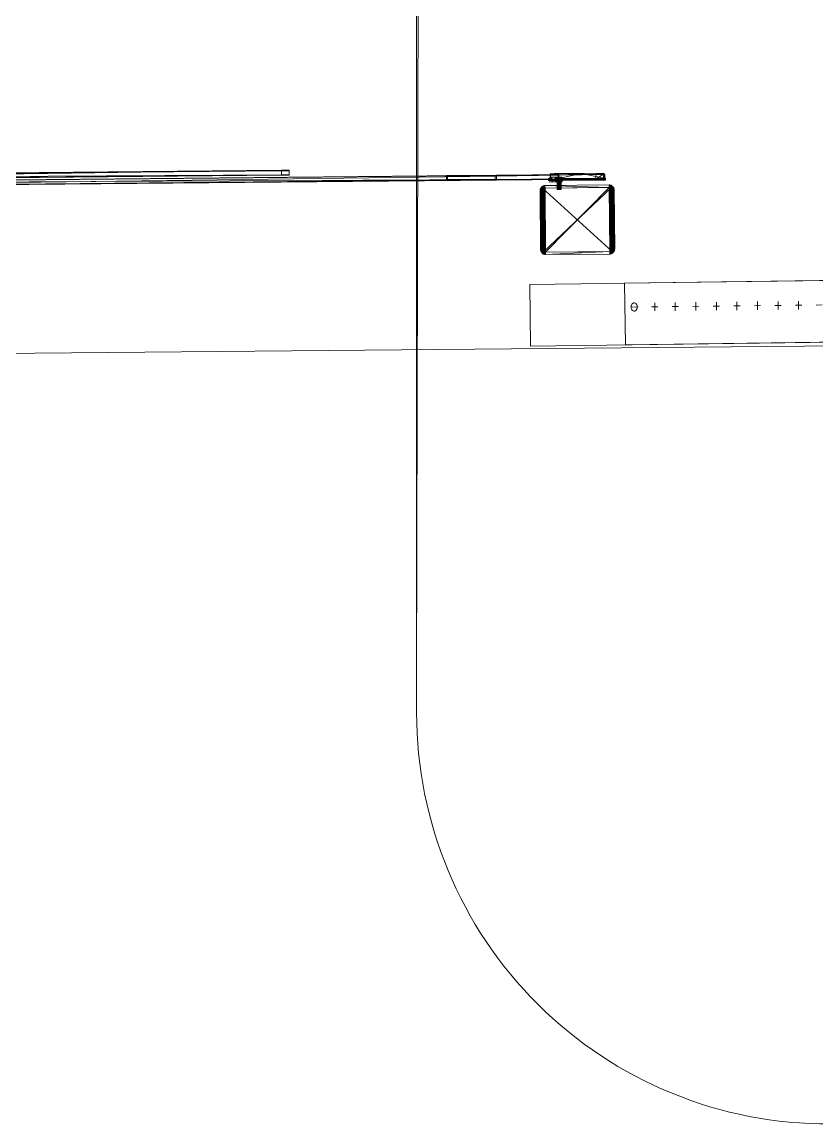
# Model space of a CAD drawing. Header units: millimetres. Extents: x -284281 to 1648660, y -821378 to -151356.
# Drawn here: x -254731 to -250865, y -275599 to -270240 of the extents above; entities that cross this region are included whole.
import ezdxf

# ---------------------------------------------------------------- set-up
doc = ezdxf.new("R2010")
doc.units = ezdxf.units.MM
doc.header["$MEASUREMENT"] = 0
doc.set_wipeout_variables(frame=1)
doc.linetypes.add('Points tirets', pattern=[335.138881, 176.388884, -88.194442, 0, -70.555556])
doc.linetypes.add('Wipeout_Contour', pattern=[1000, 0, -1000])
for name, color, linetype in [('Divers - Dessin général', 7, 'Continuous'), ('Sols_ Dalles', 7, 'Continuous'), ('TopoAlt', 7, 'Continuous')]:
    doc.layers.add(name, color=color, linetype=linetype)

# ---------------------------------------------------------------- blocks, each defined once
blk = doc.blocks.new('Mur_128_1', base_point=(173871.5, -271816.1))
at = {"color": 254, "linetype": 'Wipeout_Contour', "lineweight": 0, "ltscale": 1308401.986214933}
blk.add_wipeout([(173871.5, -271816.1), (190563.1, -271598.6), (190559.2, -271298.7), (173867.5, -271516.1)], dxfattribs=at).dxf.layer = 'TopoAlt'
at = {"layer": 'TopoAlt', "color": 190, "linetype": 'Continuous', "lineweight": 5, "true_color": 0x8002ff, "flags": 128}
for points in [[(190559.2, -271298.7), (173867.5, -271516.1)], [(173867.5, -271516.1), (173871.5, -271816.1)], [(173871.5, -271816.1), (190563.1, -271598.6)]]:
    blk.add_lwpolyline(points, dxfattribs=at)
blk = doc.blocks.new('Garde-corps_2_1')
at = {"color": 7, "linetype": 'Points tirets', "lineweight": 5}
blk.add_line((174394.9, -271626.1), (174359.9, -271626.5), dxfattribs=at)
at = {"color": 7, "linetype": 'Continuous', "lineweight": 5}
for p, q in [((174459.9, -271625.4), (174489.9, -271625.1)), ((174475.1, -271645.2), (174474.7, -271605.2)), ((174559.9, -271624.3), (174589.9, -271624)), ((174575.1, -271644.1), (174574.7, -271604.1)), ((174659.9, -271623.2), (174689.9, -271622.9)), ((174675.1, -271643), (174674.6, -271603)), ((174759.8, -271622.1), (174789.8, -271621.8)), ((174775.1, -271641.9), (174774.6, -271601.9)), ((174859.8, -271621), (174889.8, -271620.7)), ((174875, -271640.8), (174874.6, -271600.8)), ((174959.8, -271619.9), (174989.8, -271619.6)), ((174975, -271639.7), (174974.6, -271599.8)), ((175059.8, -271618.8), (175089.8, -271618.5)), ((175075, -271638.7), (175074.5, -271598.7)), ((175159.7, -271617.7), (175189.7, -271617.4)), ((175174.9, -271637.6), (175174.5, -271597.6)), ((175259.7, -271616.6), (175289.7, -271616.3))]:
    blk.add_line(p, q, dxfattribs=at)
at = {"color": 7, "linetype": 'Continuous', "lineweight": 5, "flags": 128}
blk.add_lwpolyline([(174374.7, -271606.3), (174372.1, -271606.7), (174369.6, -271607.6), (174367.3, -271609.1), (174365.1, -271611.1), (174363.3, -271613.6), (174361.8, -271616.5), (174360.8, -271619.6), (174360.1, -271623), (174359.9, -271626.5), (174360.2, -271630), (174360.9, -271633.3), (174362.1, -271636.5), (174363.6, -271639.3), (174365.5, -271641.8), (174367.6, -271643.7), (174370, -271645.2), (174372.6, -271646.1), (174375.2, -271646.3), (174377.8, -271646), (174380.3, -271645.1), (174382.6, -271643.6), (174384.8, -271641.5), (174386.6, -271639.1), (174388, -271636.2), (174389.1, -271633), (174389.8, -271629.6), (174389.9, -271626.2), (174389.7, -271622.7), (174389, -271619.3), (174387.8, -271616.2), (174386.3, -271613.4), (174384.4, -271610.9), (174382.3, -271608.9), (174379.9, -271607.5), (174377.3, -271606.6)], close=True, dxfattribs=at)
blk = doc.blocks.new('Garde-corps_4_1')
at = {"color": 7, "linetype": 'Points tirets', "lineweight": 5}
blk.add_line((174394.9, -271626.1), (174359.9, -271626.5), dxfattribs=at)
at = {"color": 7, "linetype": 'Continuous', "lineweight": 5}
for p, q in [((174459.9, -271625.4), (174489.9, -271625.1)), ((174475.1, -271645.2), (174474.7, -271605.2)), ((174559.9, -271624.3), (174589.9, -271624)), ((174575.1, -271644.1), (174574.7, -271604.1)), ((174659.9, -271623.2), (174689.9, -271622.9)), ((174675.1, -271643), (174674.6, -271603)), ((174759.8, -271622.1), (174789.8, -271621.8)), ((174775.1, -271641.9), (174774.6, -271601.9)), ((174859.8, -271621), (174889.8, -271620.7)), ((174875, -271640.8), (174874.6, -271600.8)), ((174959.8, -271619.9), (174989.8, -271619.6)), ((174975, -271639.7), (174974.6, -271599.8)), ((175059.8, -271618.8), (175089.8, -271618.5)), ((175075, -271638.7), (175074.5, -271598.7)), ((175159.7, -271617.7), (175189.7, -271617.4)), ((175174.9, -271637.6), (175174.5, -271597.6)), ((175259.7, -271616.6), (175289.7, -271616.3))]:
    blk.add_line(p, q, dxfattribs=at)
at = {"color": 7, "linetype": 'Continuous', "lineweight": 5, "flags": 128}
blk.add_lwpolyline([(174374.7, -271606.3), (174372.1, -271606.7), (174369.6, -271607.6), (174367.3, -271609.1), (174365.1, -271611.1), (174363.3, -271613.6), (174361.8, -271616.5), (174360.8, -271619.6), (174360.1, -271623), (174359.9, -271626.5), (174360.2, -271630), (174360.9, -271633.3), (174362.1, -271636.5), (174363.6, -271639.3), (174365.5, -271641.8), (174367.6, -271643.7), (174370, -271645.2), (174372.6, -271646.1), (174375.2, -271646.3), (174377.8, -271646), (174380.3, -271645.1), (174382.6, -271643.6), (174384.8, -271641.5), (174386.6, -271639.1), (174388, -271636.2), (174389.1, -271633), (174389.8, -271629.6), (174389.9, -271626.2), (174389.7, -271622.7), (174389, -271619.3), (174387.8, -271616.2), (174386.3, -271613.4), (174384.4, -271610.9), (174382.3, -271608.9), (174379.9, -271607.5), (174377.3, -271606.6)], close=True, dxfattribs=at)
blk = doc.blocks.new('Forme_74_1')
at = {"color": 7, "linetype": 'Continuous', "lineweight": 20, "flags": 128}
for points in [[(172660.6, -270963.6), (168117, -271006.7)], [(168117, -271008.7), (172660.8, -270982.8)], [(172660.8, -270982.8), (168117.2, -271025.9)], [(172660.6, -270963.6), (172696.5, -270963.3)], [(172660.6, -270963.8), (172696.5, -270963.3)], [(172660.8, -270982.8), (172660.6, -270963.6)], [(172696.7, -270982.5), (172660.8, -270982.8)], [(172696.5, -270963.3), (172696.7, -270982.5)]]:
    blk.add_lwpolyline(points, dxfattribs=at)
blk = doc.blocks.new('Forme_75_1')
at = {"color": 7, "linetype": 'Continuous', "lineweight": 20, "flags": 128}
for points in [[(168110, -271004.4), (172659.6, -270961.3)], [(168110.2, -271025.9), (172659.6, -270961.3)], [(172659.6, -270961.3), (172697.5, -270960.9)], [(172659.6, -270961.3), (172696.5, -270963.3)], [(172660.6, -270963.6), (172659.6, -270961.3)], [(172659.6, -270961.3), (172659.9, -270985.3)], [(172659.9, -270985.3), (172660.6, -270963.6)], [(172659.9, -270985.3), (172660.8, -270982.8)], [(172696.5, -270963.3), (172660.6, -270963.6)], [(172660.6, -270963.6), (172660.8, -270982.8)], [(172660.8, -270982.8), (172696.7, -270982.5)], [(172660.8, -270982.8), (172697.7, -270984.9)], [(172696.5, -270963.3), (172697.5, -270960.9)], [(172696.5, -270963.3), (172697.7, -270984.9)], [(172696.7, -270982.5), (172696.5, -270963.3)], [(172696.7, -270982.5), (172697.7, -270984.9)], [(172697.5, -270960.9), (172697.7, -270984.9)], [(168110.3, -271028.4), (172659.9, -270985.3)], [(172659.9, -270985.3), (172697.7, -270984.9)]]:
    blk.add_lwpolyline(points, dxfattribs=at)
blk = doc.blocks.new('Forme_83_1')
at = {"color": 7, "linetype": 'Continuous', "lineweight": 20, "flags": 128}
for points in [[(173929.4, -271047.8), (174265.4, -271044.6)], [(173929.4, -271047.8), (174265.4, -271044.6)], [(173929.4, -271047.8), (174268.3, -271356.6)], [(173929.4, -271047.8), (173932.4, -271359.7)], [(173932.4, -271359.7), (173929.4, -271047.8)], [(174265.4, -271044.6), (174268.3, -271356.6)], [(174265.4, -271044.6), (174268.3, -271356.6)], [(174268.3, -271356.6), (173932.4, -271359.7)], [(174268.3, -271356.6), (173932.4, -271359.7)]]:
    blk.add_lwpolyline(points, dxfattribs=at)
blk = doc.blocks.new('Forme_84_1')
at = {"color": 7, "linetype": 'Continuous', "lineweight": 20, "flags": 128}
for points in [[(173929.4, -271047.8), (174265.4, -271044.6)], [(173929.4, -271047.8), (173932.4, -271359.7)], [(173932.4, -271359.7), (174265.4, -271044.6)], [(174268.3, -271356.6), (174265.4, -271044.6)], [(173932.4, -271359.7), (174268.3, -271356.6)]]:
    blk.add_lwpolyline(points, dxfattribs=at)
blk = doc.blocks.new('Forme_85_1')
at = {"color": 7, "linetype": 'Continuous', "lineweight": 20, "flags": 128}
blk.add_lwpolyline([(173974, -270994.5), (173994.9, -270994.3)], dxfattribs=at)
blk = doc.blocks.new('Forme_86_1')
at = {"color": 212, "linetype": 'Continuous', "lineweight": 5, "true_color": 0xcb00cc, "flags": 128}
blk.add_lwpolyline([(173930.7, -271184.5), (173932.2, -271347.7), (173932.3, -271348.4), (173932.4, -271349.3), (173932.5, -271350), (173932.7, -271350.8), (173932.9, -271351.5), (173933.2, -271352.3), (173933.5, -271352.9), (173933.9, -271353.7), (173934.3, -271354.3), (173934.8, -271355), (173935.3, -271355.5), (173935.8, -271356.2), (173936.5, -271356.8), (173937, -271357.2), (173937.8, -271357.7), (173938.3, -271358.1), (173939.2, -271358.5), (173939.8, -271358.8), (173940.6, -271359), (173941.2, -271359.2), (173942.1, -271359.4), (173942.8, -271359.5), (173943.7, -271359.6), (173944.4, -271359.6), (174121.2, -271357.9), (174256.3, -271356.7), (174257.2, -271356.6), (174257.9, -271356.6), (174258.8, -271356.4), (174259.4, -271356.2), (174260.3, -271355.9), (174260.9, -271355.7), (174261.7, -271355.3), (174262.3, -271355), (174263.1, -271354.5), (174263.6, -271354.1), (174264.3, -271353.5), (174264.8, -271353.1), (174265.2, -271352.6), (174265.8, -271351.9), (174266.2, -271351.3), (174266.7, -271350.6), (174267, -271350), (174267.4, -271349.2), (174267.6, -271348.5), (174267.9, -271347.7), (174268, -271347), (174268.2, -271346.1), (174268.2, -271345.4), (174268.2, -271344.6), (174267, -271219.8), (174265.5, -271056.6), (174265.5, -271055.9), (174265.4, -271055), (174265.3, -271054.3), (174265.1, -271053.5), (174264.8, -271052.8), (174264.5, -271052), (174264.2, -271051.4), (174263.8, -271050.6), (174263.5, -271050), (174263, -271049.3), (174262.5, -271048.8), (174261.9, -271048.1), (174261.2, -271047.5), (174260.7, -271047.1), (174260, -271046.6), (174259.4, -271046.2), (174258.6, -271045.8), (174258, -271045.6), (174257.1, -271045.3), (174256.5, -271045.1), (174255.6, -271044.9), (174255, -271044.8), (174254.1, -271044.7), (174253.4, -271044.7), (174076.6, -271046.4), (173941.4, -271047.6), (173940.5, -271047.7), (173939.8, -271047.8), (173939, -271047.9), (173938.3, -271048.1), (173937.5, -271048.4), (173936.8, -271048.6), (173936, -271049), (173935.4, -271049.3), (173934.7, -271049.8), (173934.1, -271050.2), (173933.5, -271050.8), (173933, -271051.2), (173932.5, -271051.7), (173931.9, -271052.4), (173931.6, -271053), (173931.1, -271053.7), (173930.8, -271054.3), (173930.4, -271055.1), (173930.2, -271055.8), (173929.9, -271056.6), (173929.8, -271057.3), (173929.6, -271058.2), (173929.6, -271058.9), (173929.5, -271059.8)], close=True, dxfattribs=at)
at = {"color": 7, "linetype": 'Continuous', "lineweight": 20, "flags": 128}
blk.add_lwpolyline([(174264.5, -271052), (174263.8, -271050.6), (174263, -271049.3), (174261.9, -271048.1), (174260.7, -271047.1), (174259.4, -271046.2), (174258, -271045.6), (174256.5, -271045.1), (174255, -271044.8), (174253.4, -271044.7), (173941.4, -271047.6), (173939.8, -271047.8), (173938.3, -271048.1), (173936.8, -271048.6), (173935.4, -271049.3), (173934.1, -271050.2), (173933, -271051.2), (173931.9, -271052.4), (173931.1, -271053.7), (173930.4, -271055.1), (173929.9, -271056.6), (173929.6, -271058.2), (173929.5, -271059.8), (173932.4, -271349.3), (173932.7, -271350.8), (173933.2, -271352.3), (173933.9, -271353.7), (173934.8, -271355), (173935.8, -271356.2), (173937, -271357.2), (173938.3, -271358.1), (173939.8, -271358.8), (173941.2, -271359.2), (173942.8, -271359.5), (173944.4, -271359.6), (174256.3, -271356.7), (174257.9, -271356.6), (174259.4, -271356.2), (174260.9, -271355.7), (174262.3, -271355), (174263.6, -271354.1), (174264.8, -271353.1), (174265.8, -271351.9), (174266.7, -271350.6), (174267.4, -271349.2), (174267.9, -271347.7), (174268.2, -271346.1), (174268.2, -271344.6), (174265.4, -271055), (174265.1, -271053.5)], close=True, dxfattribs=at)
for points in [[(173929.5, -271059.8), (173932.2, -271347.7), (173932.4, -271349.3)], [(173932.7, -271350.8), (173929.6, -271058.2)], [(173932.4, -271349.3), (173929.6, -271058.2)], [(173933.2, -271352.3), (173929.9, -271056.6)], [(173932.7, -271350.8), (173929.9, -271056.6)], [(173933.2, -271352.3), (173930.4, -271055.1)], [(173933.9, -271353.7), (173930.4, -271055.1)], [(173934.8, -271355), (173931.1, -271053.7)], [(173933.9, -271353.7), (173931.1, -271053.7)], [(173934.8, -271355), (173931.9, -271052.4)], [(173935.8, -271356.2), (173931.9, -271052.4)], [(173935.8, -271356.2), (173933, -271051.2)], [(173937, -271357.2), (173933, -271051.2)], [(173938.3, -271358.1), (173934.1, -271050.2)], [(173937, -271357.2), (173934.1, -271050.2)], [(173939.8, -271358.8), (173935.4, -271049.3)], [(173938.3, -271358.1), (173935.4, -271049.3)], [(173939.8, -271358.8), (173936.8, -271048.6)], [(173941.2, -271359.2), (173936.8, -271048.6)], [(173941.2, -271359.2), (173938.3, -271048.1)], [(173942.8, -271359.5), (173938.3, -271048.1)], [(173942.8, -271359.5), (173939.8, -271047.8)], [(173944.4, -271359.6), (173939.8, -271047.8)], [(173944.4, -271359.6), (173941.4, -271047.6)], [(173944.4, -271359.6), (174253.4, -271044.7)], [(174257.9, -271356.6), (174253.4, -271044.7)], [(174256.3, -271356.7), (174253.4, -271044.7)], [(174257.9, -271356.6), (174255, -271044.8)], [(174259.4, -271356.2), (174255, -271044.8)], [(174259.4, -271356.2), (174256.5, -271045.1)], [(174260.9, -271355.7), (174256.5, -271045.1)], [(174262.3, -271355), (174258, -271045.6)], [(174260.9, -271355.7), (174258, -271045.6)], [(174262.3, -271355), (174259.4, -271046.2)], [(174263.6, -271354.1), (174259.4, -271046.2)], [(174263.6, -271354.1), (174260.7, -271047.1)], [(174264.8, -271353.1), (174260.7, -271047.1)], [(174264.8, -271353.1), (174261.9, -271048.1)], [(174265.8, -271351.9), (174261.9, -271048.1)], [(174266.7, -271350.6), (174263, -271049.3)], [(174265.8, -271351.9), (174263, -271049.3)], [(174266.7, -271350.6), (174263.8, -271050.6)], [(174267.4, -271349.2), (174263.8, -271050.6)], [(174267.9, -271347.7), (174264.5, -271052)], [(174267.4, -271349.2), (174264.5, -271052)], [(174268.2, -271346.1), (174265.1, -271053.5)], [(174267.9, -271347.7), (174265.1, -271053.5)], [(174268.2, -271346.1), (174265.4, -271055)], [(174268.2, -271344.6), (174265.5, -271056.6), (174265.4, -271055)]]:
    blk.add_lwpolyline(points, dxfattribs=at)
blk = doc.blocks.new('Forme_87_1')
at = {"color": 7, "linetype": 'Continuous', "lineweight": 20, "flags": 128}
blk.add_lwpolyline([(174275.6, -271047.3), (174274.2, -271044.5), (174272.4, -271041.9), (174270.3, -271039.5), (174268, -271037.5), (174265.3, -271035.8), (174262.5, -271034.4), (174259.5, -271033.4), (174256.4, -271032.8), (174253.7, -271032.7), (173940.9, -271035.6), (173938.2, -271035.8), (173935.1, -271036.5), (173932.1, -271037.5), (173929.3, -271038.9), (173926.7, -271040.7), (173924.4, -271042.8), (173922.3, -271045.2), (173920.6, -271047.8), (173919.2, -271050.7), (173918.3, -271053.6), (173917.7, -271056.7), (173917.5, -271059.5), (173920.3, -271348.2), (173920.5, -271351), (173921.1, -271354.1), (173922.1, -271357), (173923.6, -271359.8), (173925.3, -271362.4), (173927.4, -271364.8), (173929.8, -271366.8), (173932.4, -271368.5), (173935.3, -271369.9), (173938.2, -271370.9), (173941.3, -271371.5), (173944.1, -271371.6), (174256.9, -271368.7), (174259.6, -271368.5), (174262.7, -271367.8), (174265.6, -271366.8), (174268.4, -271365.4), (174271, -271363.6), (174273.4, -271361.5), (174275.4, -271359.1), (174277.2, -271356.5), (174278.5, -271353.6), (174279.5, -271350.7), (174280.1, -271347.6), (174280.2, -271344.8), (174277.5, -271056.1), (174277.3, -271053.3), (174276.7, -271050.2)], close=True, dxfattribs=at)
for points in [[(173931.9, -271052.4), (173932.1, -271037.5)], [(173933, -271051.2), (173932.1, -271037.5)], [(173934.1, -271050.2), (173932.1, -271037.5)], [(173934.1, -271050.2), (173935.1, -271036.5)], [(173936.8, -271048.6), (173935.1, -271036.5)], [(173935.4, -271049.3), (173935.1, -271036.5)], [(173936.8, -271048.6), (173938.2, -271035.8)], [(173939.8, -271047.8), (173938.2, -271035.8)], [(173938.3, -271048.1), (173938.2, -271035.8)], [(173939.8, -271047.8), (173940.9, -271035.6)], [(173940.9, -271035.6), (174253.4, -271044.7), (174255, -271044.8), (174256.5, -271045.1), (174258, -271045.6), (174259.4, -271046.2), (174260.7, -271047.1), (174261.9, -271048.1), (174263, -271049.3), (174263.8, -271050.6), (174264.5, -271052), (174265.1, -271053.5), (174265.4, -271055), (174265.5, -271056.6), (174268.2, -271344.6), (174268.4, -271365.4)], [(173941.4, -271047.6), (173940.9, -271035.6)], [(174253.4, -271044.7), (174253.7, -271032.7)], [(174256.5, -271045.1), (174253.7, -271032.7)], [(174255, -271044.8), (174253.7, -271032.7)], [(174256.5, -271045.1), (174256.4, -271032.8)], [(174258, -271045.6), (174256.4, -271032.8)], [(174259.4, -271046.2), (174256.4, -271032.8)], [(174259.4, -271046.2), (174259.5, -271033.4)], [(174260.7, -271047.1), (174259.5, -271033.4)], [(174261.9, -271048.1), (174259.5, -271033.4)], [(174261.9, -271048.1), (174262.5, -271034.4)], [(174263.8, -271050.6), (174262.5, -271034.4)], [(174264.5, -271052), (174262.5, -271034.4)], [(174265.1, -271053.5), (174262.5, -271034.4)], [(174265.4, -271055), (174262.5, -271034.4)], [(174263, -271049.3), (174262.5, -271034.4)], [(174265.5, -271056.6), (174265.3, -271035.8)], [(174265.4, -271055), (174265.3, -271035.8)], [(174268.4, -271365.4), (174268, -271037.5)], [(174271, -271363.6), (174268, -271037.5)], [(173921.1, -271354.1), (173917.7, -271056.7)], [(173920.5, -271351), (173917.7, -271056.7)], [(173920.3, -271348.2), (173917.7, -271056.7)], [(173921.1, -271354.1), (173918.3, -271053.6)], [(173922.1, -271357), (173918.3, -271053.6)], [(173922.1, -271357), (173919.2, -271050.7)], [(173923.6, -271359.8), (173919.2, -271050.7)], [(173923.6, -271359.8), (173920.6, -271047.8)], [(173923.6, -271359.8), (173922.3, -271045.2)], [(173925.3, -271362.4), (173922.3, -271045.2)], [(173927.4, -271364.8), (173922.3, -271045.2)], [(173927.4, -271364.8), (173924.4, -271042.8)], [(173929.8, -271366.8), (173924.4, -271042.8)], [(173929.8, -271366.8), (173926.7, -271040.7)], [(173931.1, -271053.7), (173929.3, -271038.9)], [(173931.9, -271052.4), (173929.3, -271038.9)], [(173929.9, -271056.6), (173929.3, -271038.9)], [(173930.4, -271055.1), (173929.3, -271038.9)], [(173929.5, -271059.8), (173929.3, -271038.9)], [(173929.6, -271058.2), (173929.3, -271038.9)], [(173929.8, -271366.8), (173929.3, -271038.9)], [(173932.4, -271368.5), (173932.2, -271347.7), (173929.5, -271059.8), (173929.6, -271058.2), (173929.9, -271056.6), (173930.4, -271055.1), (173931.1, -271053.7), (173931.9, -271052.4), (173933, -271051.2), (173934.1, -271050.2), (173935.4, -271049.3), (173936.8, -271048.6), (173938.3, -271048.1), (173939.8, -271047.8), (173941.4, -271047.6), (174253.4, -271044.7)], [(174273.4, -271361.5), (174270.3, -271039.5)], [(174275.4, -271359.1), (174270.3, -271039.5)], [(174271, -271363.6), (174270.3, -271039.5)], [(174275.4, -271359.1), (174272.4, -271041.9)], [(174278.5, -271353.6), (174274.2, -271044.5)], [(174277.2, -271356.5), (174274.2, -271044.5)], [(174275.4, -271359.1), (174274.2, -271044.5)], [(174279.5, -271350.7), (174275.6, -271047.3)], [(174278.5, -271353.6), (174275.6, -271047.3)], [(174280.1, -271347.6), (174276.7, -271050.2)], [(174279.5, -271350.7), (174276.7, -271050.2)], [(174280.2, -271344.8), (174277.3, -271053.3)], [(174280.1, -271347.6), (174277.3, -271053.3)], [(174256.3, -271356.7), (173944.4, -271359.6), (173942.8, -271359.5), (173941.2, -271359.2), (173939.8, -271358.8), (173938.3, -271358.1), (173937, -271357.2), (173935.8, -271356.2), (173934.8, -271355), (173933.9, -271353.7), (173933.2, -271352.3), (173932.7, -271350.8), (173932.4, -271349.3), (173932.2, -271347.7)], [(173932.4, -271368.5), (173932.4, -271349.3)], [(173932.4, -271368.5), (173932.7, -271350.8)], [(173932.4, -271368.5), (173933.2, -271352.3)], [(173932.4, -271368.5), (173933.9, -271353.7)], [(173932.4, -271368.5), (173934.8, -271355)], [(173935.3, -271369.9), (173934.8, -271355)], [(173935.3, -271369.9), (173935.8, -271356.2)], [(173935.3, -271369.9), (173937, -271357.2)], [(173938.2, -271370.9), (173937, -271357.2)], [(173938.2, -271370.9), (173938.3, -271358.1)], [(173938.2, -271370.9), (173939.8, -271358.8)], [(173941.3, -271371.5), (173939.8, -271358.8)], [(173941.3, -271371.5), (173941.2, -271359.2)], [(173941.3, -271371.5), (173942.8, -271359.5)], [(173944.1, -271371.6), (173942.8, -271359.5)], [(174267.9, -271347.7), (174267.4, -271349.2), (174266.7, -271350.6), (174265.8, -271351.9), (174264.8, -271353.1), (174263.6, -271354.1), (174262.3, -271355), (174260.9, -271355.7), (174259.4, -271356.2), (174257.9, -271356.6), (174256.3, -271356.7), (173944.1, -271371.6)], [(173944.1, -271371.6), (173944.4, -271359.6)], [(174256.9, -271368.7), (174256.3, -271356.7)], [(174256.9, -271368.7), (174259.4, -271356.2)], [(174256.9, -271368.7), (174257.9, -271356.6)], [(174259.6, -271368.5), (174259.4, -271356.2)], [(174259.6, -271368.5), (174262.3, -271355)], [(174259.6, -271368.5), (174260.9, -271355.7)], [(174262.7, -271367.8), (174262.3, -271355)], [(174262.7, -271367.8), (174264.8, -271353.1)], [(174262.7, -271367.8), (174263.6, -271354.1)], [(174265.6, -271366.8), (174264.8, -271353.1)], [(174268.2, -271344.6), (174268.2, -271346.1), (174265.6, -271366.8)], [(174268.2, -271346.1), (174267.9, -271347.7), (174265.6, -271366.8)], [(174265.6, -271366.8), (174267.4, -271349.2)], [(174265.6, -271366.8), (174266.7, -271350.6)], [(174265.6, -271366.8), (174265.8, -271351.9)], [(174268.2, -271346.1), (174268.4, -271365.4)]]:
    blk.add_lwpolyline(points, dxfattribs=at)
blk = doc.blocks.new('Forme_88_1')
at = {"color": 7, "linetype": 'Continuous', "lineweight": 20, "flags": 128}
for points in [[(174007.7, -270977.4), (173986.9, -270977.6), (173966.1, -270977.8)], [(173966.3, -271001.8), (173966.1, -270977.8)], [(173968, -270982.6), (173966.1, -270977.8)], [(173968, -270982.6), (173966.3, -271001.8)], [(174007.7, -270977.4), (173968, -270982.6)], [(173986.9, -270977.6), (173968, -270982.6)], [(174005.9, -270982.2), (173968, -270982.6)], [(173968.3, -271006.6), (173968, -270982.6)], [(174005.9, -270982.2), (174007.7, -270977.4)], [(174005.9, -270982.2), (174006.1, -271006.2)], [(174007.9, -271001.4), (174005.9, -270982.2)], [(174007.7, -270977.4), (174118, -270976.4), (174228.3, -270975.3)], [(174007.7, -270977.4), (174007.9, -271001.4)], [(174228.5, -270999.3), (174118, -270976.4), (174007.9, -271001.4)], [(174228.3, -270975.3), (174228.5, -270999.3)], [(173958.8, -271001.9), (173966.3, -271001.8)], [(173966.3, -271001.8), (173958.8, -271006.7)], [(173958.9, -271011.5), (173958.8, -271006.7), (173958.8, -271001.9)], [(173958.8, -271006.7), (173968.3, -271006.6), (174006.1, -271006.2), (174015.5, -271006.1)], [(174015.5, -271006.1), (173958.9, -271011.5)], [(173968.3, -271006.6), (173958.9, -271011.5)], [(174015.6, -271010.9), (173958.9, -271011.5)], [(173968.3, -271006.6), (173966.3, -271001.8)], [(174006.1, -271002.1), (173968.3, -271006.6)], [(174015.5, -271001.3), (174006.1, -271006.2)], [(174007.9, -271001.4), (174006.1, -271006.2)], [(174007.9, -271001.4), (174015.5, -271001.3)], [(174015.5, -271001.3), (174236.1, -270999.2)], [(174236.1, -271004), (174015.5, -271001.3)], [(174015.5, -271001.3), (174015.5, -271006.1), (174015.6, -271010.9)], [(174015.5, -271006.1), (174236.1, -271004)], [(174236.2, -271008.8), (174015.5, -271006.1)], [(174236.2, -271008.8), (174015.6, -271010.9)], [(174236.1, -270999.2), (174236.1, -271004), (174236.2, -271008.8)]]:
    blk.add_lwpolyline(points, dxfattribs=at)
blk = doc.blocks.new('Forme_89_1')
at = {"color": 7, "linetype": 'Continuous', "lineweight": 20, "flags": 128}
for points in [[(174226.4, -270980.1), (174188.6, -270980.5)], [(174188.6, -270980.5), (174188.9, -271004.5)], [(174226.4, -270980.1), (174188.9, -271004.5)], [(174232.2, -271004.1), (174226.4, -270980.1)], [(174232, -270980.1), (174226.4, -270980.1)], [(174226.7, -271004.1), (174226.4, -270980.1)], [(174232.2, -271004.1), (174232, -270980.1)], [(174188.9, -271004.5), (174226.7, -271004.1)], [(174232.2, -271004.1), (174226.7, -271004.1)]]:
    blk.add_lwpolyline(points, dxfattribs=at)
blk = doc.blocks.new('Forme_90_1')
at = {"color": 7, "linetype": 'Continuous', "lineweight": 20, "flags": 128}
for points in [[(173699.1, -270987.5), (174225.5, -270982.5)], [(174225.5, -270982.5), (173699.1, -270989.5)], [(174225.5, -270982.5), (174225.7, -271001.7)], [(169155.5, -271030.6), (173699.1, -270987.5)], [(173699.1, -270989.5), (169155.7, -271049.8)], [(169155.7, -271049.8), (173699.3, -271006.7)], [(173674.1, -270987.8), (173467.6, -270989.7)], [(173699.2, -271004.9), (173467.7, -271006.2)], [(173699.3, -271006.7), (173467.8, -271008.9)], [(173699.3, -271006.7), (173499.5, -271008.6)], [(173699.3, -271006.7), (174225.7, -271001.7)]]:
    blk.add_lwpolyline(points, dxfattribs=at)
at = {"color": 212, "linetype": 'Continuous', "lineweight": 5, "true_color": 0xcb00cc, "flags": 128}
for points in [[(173699.1, -270987.5), (173674.1, -270987.8), (173467.6, -270989.7)], [(173467.6, -270989.7), (173467.7, -271006.2), (173467.8, -271008.9)], [(173467.8, -271008.9), (173499.5, -271008.6), (173699.3, -271006.7)], [(173699.3, -271006.7), (173699.1, -270989.5), (173699.1, -270987.5)]]:
    blk.add_lwpolyline(points, dxfattribs=at)
blk = doc.blocks.new('Forme_91_1')
at = {"color": 7, "linetype": 'Continuous', "lineweight": 20, "flags": 128}
for points in [[(174226.4, -270980.1), (173706, -270985.1)], [(174226.4, -270980.1), (174226.7, -271004.1)], [(173706, -270985.1), (169156.4, -271028.2)], [(173706.2, -271006.6), (169156.4, -271028.2)], [(173706.2, -271009.1), (169156.6, -271052.2)], [(173462.3, -270987.4), (173706, -270985.1)], [(173706, -270987.3), (173462.4, -270990.8)], [(173462.6, -271011.4), (173680.2, -271009.3)], [(173706, -270985.1), (173495.9, -270987.1)], [(174226.7, -271004.1), (173706.2, -271006.6)], [(174226.7, -271004.1), (173706.2, -271009.1)]]:
    blk.add_lwpolyline(points, dxfattribs=at)
at = {"color": 212, "linetype": 'Continuous', "lineweight": 5, "true_color": 0xcb00cc, "flags": 128}
for points in [[(173706, -270985.1), (173495.9, -270987.1), (173462.3, -270987.4)], [(173462.3, -270987.4), (173462.4, -270990.8), (173462.6, -271011.4)], [(173462.6, -271011.4), (173680.2, -271009.3), (173706.2, -271009.1)], [(173706.2, -271009.1), (173706.2, -271006.6), (173706, -270985.1)]]:
    blk.add_lwpolyline(points, dxfattribs=at)
blk = doc.blocks.new('Forme_92_1')
at = {"color": 7, "linetype": 'Continuous', "lineweight": 20, "flags": 128}
blk.add_lwpolyline([(174010.2, -271027.1), (174010.3, -271030.2)], dxfattribs=at)
blk = doc.blocks.new('Forme_93_1')
at = {"color": 7, "linetype": 'Continuous', "lineweight": 20, "flags": 128}
blk.add_lwpolyline([(174019.6, -271006.1), (174019.7, -271006.2), (174019.3, -271008.7), (174018.4, -271011), (174016.8, -271013), (174014.8, -271014.5), (174012.5, -271015.5), (174010, -271015.8), (174007.5, -271015.4), (174005.2, -271014.5), (174003.2, -271012.9), (174001.7, -271011), (174000.8, -271008.6), (174000.4, -271006.2), (174000.8, -271003.7), (174001.8, -271001.4), (174003.3, -270999.4), (174005.3, -270997.9), (174007.6, -270996.9), (174010.1, -270996.6), (174012.6, -270996.9), (174014.9, -270997.9), (174016.9, -270999.4), (174018.4, -271001.4), (174019.3, -271003.7)], close=True, dxfattribs=at)
for points in [[(174000.4, -271006.2), (174000.8, -271003.9), (174001.8, -271002.3), (174003.3, -271001.7)], [(174000.9, -271054.3), (174000.7, -271030.3), (174000.6, -271027.1), (174000.6, -271024), (174000.6, -271021), (174000.6, -271018.2), (174000.5, -271015.6), (174000.5, -271013.2), (174000.5, -271011.1), (174000.5, -271009.4), (174000.5, -271008), (174000.5, -271007), (174000.5, -271006.4), (174000.4, -271006.2)], [(174019.6, -271006.3), (174019.3, -271003.9), (174018.4, -271001.7), (174016.9, -270999.7), (174014.9, -270998.1), (174012.6, -270997.2), (174010.1, -270996.8), (174007.6, -270997.2), (174005.3, -270998.1), (174003.3, -270999.6), (174001.8, -271001.6), (174000.8, -271003.9), (174000.5, -271006.3)], [(174019.6, -271006.6), (174019.3, -271004.6), (174018.4, -271002.4), (174016.9, -271000.5), (174014.9, -270999), (174012.6, -270998), (174010.1, -270997.7), (174007.6, -270998), (174005.3, -270998.9), (174003.3, -271000.4), (174001.8, -271002.3), (174000.8, -271004.6), (174000.5, -271006.6)], [(174000.5, -271006.3), (174000.8, -271004.6), (174001.8, -271003.6), (174003.3, -271003.5)], [(174000.5, -271006.7), (174000.8, -271005.7), (174001.8, -271005.2), (174003.3, -271005.7)], [(174000.5, -271006.4), (174000.8, -271008.8), (174001.7, -271011.1), (174003.2, -271013.1), (174005.2, -271014.6), (174007.5, -271015.6), (174010, -271015.9), (174012.5, -271015.6), (174014.8, -271014.7), (174016.8, -271013.2), (174018.4, -271011.2), (174019.3, -271008.9), (174019.7, -271006.4)], [(174000.8, -271008.6), (174000.5, -271006.4)], [(174000.5, -271007), (174000.8, -271009.4), (174001.7, -271011.6), (174003.2, -271013.6), (174005.2, -271015), (174007.5, -271016), (174010, -271016.3), (174012.5, -271016), (174014.8, -271015.1), (174016.8, -271013.6), (174018.4, -271011.7), (174019.3, -271009.4), (174019.7, -271007)], [(174001.7, -271011), (174000.8, -271008.8), (174000.5, -271007)], [(174000.5, -271008), (174000.8, -271010.3), (174001.7, -271012.4), (174003.3, -271014.3), (174005.2, -271015.7), (174007.5, -271016.6), (174010, -271016.9), (174012.5, -271016.6), (174014.8, -271015.7), (174016.8, -271014.3), (174018.4, -271012.5), (174019.3, -271010.3), (174019.7, -271008)], [(174003.2, -271012.9), (174001.7, -271011.1), (174000.8, -271009.4), (174000.5, -271008)], [(174000.5, -271009.4), (174000.8, -271011.5), (174001.7, -271013.5), (174003.3, -271015.3), (174005.3, -271016.6), (174007.6, -271017.4), (174010, -271017.7), (174012.5, -271017.5), (174014.8, -271016.6), (174016.8, -271015.3), (174018.4, -271013.6), (174019.3, -271011.6), (174019.7, -271009.4)], [(174003.2, -271013.1), (174001.7, -271011.6), (174000.8, -271010.3), (174000.5, -271009.4)], [(174000.5, -271011.1), (174000.8, -271013.1), (174001.8, -271015), (174003.3, -271016.5), (174005.3, -271017.8), (174007.6, -271018.5), (174010, -271018.8), (174012.5, -271018.5), (174014.9, -271017.8), (174016.9, -271016.5), (174018.4, -271015), (174019.4, -271013.1), (174019.7, -271011.1)], [(174003.2, -271013.6), (174001.7, -271012.4), (174000.8, -271011.5), (174000.5, -271011.1)], [(174003.3, -271014.3), (174001.7, -271013.5), (174000.8, -271013.1), (174000.5, -271013.2)], [(174000.5, -271013.2), (174000.8, -271015), (174001.8, -271016.6), (174003.3, -271018), (174005.3, -271019.1), (174007.6, -271019.8), (174010.1, -271020), (174012.5, -271019.8), (174014.9, -271019.1), (174016.9, -271018), (174018.4, -271016.6), (174019.4, -271015), (174019.7, -271013.2)], [(174003.3, -271015.3), (174001.8, -271015), (174000.8, -271015), (174000.5, -271015.6)], [(174000.5, -271015.6), (174000.9, -271017.1), (174001.8, -271018.5), (174003.3, -271019.7), (174005.3, -271020.7), (174007.6, -271021.2), (174010.1, -271021.4), (174012.6, -271021.2), (174014.9, -271020.6), (174016.9, -271019.7), (174018.4, -271018.5), (174019.4, -271017.1), (174019.7, -271015.6)], [(174019.5, -271007.1), (174019.4, -271005.7), (174018.4, -271003.6), (174016.9, -271001.7), (174014.9, -271000.3), (174012.6, -270999.4), (174010.1, -270999.1), (174007.6, -270999.4), (174005.3, -271000.3), (174003.3, -271001.7), (174001.8, -271003.6), (174000.8, -271005.7), (174000.6, -271007.2)], [(174000.6, -271007.6), (174000.8, -271007.2), (174001.8, -271007.3), (174003.4, -271008.4)], [(174003.3, -271016.5), (174001.8, -271016.6), (174000.9, -271017.1), (174000.6, -271018.2)], [(174005.3, -271017.8), (174003.3, -271018), (174001.8, -271018.5), (174000.9, -271019.5), (174000.6, -271021)], [(174000.6, -271018.2), (174000.9, -271019.5), (174001.8, -271020.6), (174003.3, -271021.6), (174005.3, -271022.4), (174007.6, -271022.8), (174010.1, -271023), (174012.6, -271022.8), (174014.9, -271022.3), (174016.9, -271021.6), (174018.4, -271020.6), (174019.4, -271019.4), (174019.8, -271018.2)], [(174005.3, -271019.1), (174003.3, -271019.7), (174001.8, -271020.6), (174000.9, -271022), (174000.6, -271024)], [(174000.6, -271021), (174000.9, -271022), (174001.8, -271022.9), (174003.3, -271023.6), (174005.3, -271024.2), (174007.6, -271024.6), (174010.1, -271024.7), (174012.6, -271024.5), (174014.9, -271024.2), (174016.9, -271023.6), (174018.5, -271022.8), (174019.4, -271021.9), (174019.8, -271021)], [(174003.3, -271021.6), (174001.8, -271022.9), (174000.9, -271024.7), (174000.6, -271027.1)], [(174000.6, -271024), (174000.9, -271024.7), (174001.9, -271025.3), (174003.4, -271025.8), (174005.3, -271026.2), (174007.6, -271026.4), (174010.1, -271026.5), (174012.6, -271026.4), (174014.9, -271026.1), (174016.9, -271025.7), (174018.5, -271025.2), (174019.5, -271024.6), (174019.8, -271023.9)], [(174000.6, -271027.1), (174001, -271027.5), (174001.9, -271027.7), (174003.4, -271028), (174005.4, -271028.2), (174007.7, -271028.3), (174010.1, -271028.3), (174012.6, -271028.2), (174014.9, -271028.1), (174017, -271027.9), (174018.5, -271027.6), (174019.5, -271027.3), (174019.8, -271027)], [(174019.4, -271007.7), (174019.4, -271007.3), (174018.4, -271005.3), (174016.9, -271003.5), (174014.9, -271002.2), (174012.6, -271001.4), (174010.1, -271001.1), (174007.6, -271001.3), (174005.3, -271002.2), (174003.3, -271003.5), (174001.8, -271005.2), (174000.8, -271007.2), (174000.7, -271008)], [(174003.3, -271023.6), (174001.9, -271025.3), (174001, -271027.5), (174000.7, -271030.3)], [(174000.7, -271030.3), (174001, -271030.4), (174001.9, -271030.4), (174003.4, -271030.5), (174005.4, -271030.5), (174007.7, -271030.5), (174010.2, -271030.5), (174012.6, -271030.5), (174015, -271030.4), (174017, -271030.3), (174018.5, -271030.3), (174019.5, -271030.2), (174019.9, -271030.1)], [(174000.8, -271003.7), (174001.8, -271001.6), (174003.3, -271000.4)], [(174000.8, -271008.8), (174000.8, -271007.2), (174000.8, -271005.7), (174000.8, -271004.6), (174000.8, -271003.9), (174000.8, -271003.7)], [(174000.9, -271054.3), (174001, -271030.4), (174001, -271027.5), (174000.9, -271024.7), (174000.9, -271022), (174000.9, -271019.5), (174000.9, -271017.1), (174000.8, -271015), (174000.8, -271013.1), (174000.8, -271011.5), (174000.8, -271010.3), (174000.8, -271009.4), (174000.8, -271008.8), (174000.8, -271008.6)], [(174019.2, -271008.9), (174018.4, -271007.3), (174016.9, -271005.7), (174014.9, -271004.5), (174012.6, -271003.8), (174010.2, -271003.5), (174007.7, -271003.8), (174005.3, -271004.5), (174003.3, -271005.7), (174001.8, -271007.3), (174000.9, -271009)], [(174001, -271009.3), (174001.8, -271009.8), (174003.4, -271011.4)], [(174003.4, -271025.8), (174001.9, -271027.7), (174001, -271030.4)], [(174001.2, -271054.3), (174001, -271030.4)], [(174001.2, -271054.3), (174001.9, -271030.4), (174001.9, -271027.7), (174001.9, -271025.3), (174001.8, -271022.9), (174001.8, -271020.6), (174001.8, -271018.5), (174001.8, -271016.6), (174001.8, -271015), (174001.7, -271013.5), (174001.7, -271012.4), (174001.7, -271011.6), (174001.7, -271011.1), (174001.7, -271011)], [(174018.7, -271010.2), (174018.5, -271009.8), (174016.9, -271008.4), (174015, -271007.3), (174012.7, -271006.6), (174010.2, -271006.4), (174007.7, -271006.6), (174005.4, -271007.3), (174003.4, -271008.4), (174001.8, -271009.8), (174001.5, -271010.4)], [(174001.8, -271001.4), (174003.3, -270999.6)], [(174001.9, -271011.1), (174001.8, -271009.8), (174001.8, -271007.3), (174001.8, -271005.2), (174001.8, -271003.6), (174001.8, -271002.3), (174001.8, -271001.6), (174001.8, -271001.4)], [(174003.4, -271028), (174001.9, -271030.4)], [(174002.1, -271054.3), (174001.9, -271030.4)], [(174003.4, -271030.5), (174002.1, -271054.3)], [(174017.6, -271011.9), (174017, -271011.4), (174015, -271010.5), (174012.7, -271009.9), (174010.2, -271009.7), (174007.7, -271009.9), (174005.4, -271010.5), (174003.4, -271011.4), (174002.6, -271012.1)], [(174003.6, -271054.2), (174003.4, -271030.5), (174003.4, -271028), (174003.4, -271025.8), (174003.3, -271023.6), (174003.3, -271021.6), (174003.3, -271019.7), (174003.3, -271018), (174003.3, -271016.5), (174003.3, -271015.3), (174003.3, -271014.3), (174003.2, -271013.6), (174003.2, -271013.1), (174003.2, -271012.9)], [(174003.2, -271012.9), (174005.2, -271014.6), (174007.5, -271016), (174010, -271016.9)], [(174003.2, -271013.1), (174005.2, -271015), (174007.5, -271016.6), (174010, -271017.7)], [(174003.2, -271013.6), (174005.2, -271015.7), (174007.6, -271017.4), (174010, -271018.8)], [(174010.1, -270996.6), (174007.6, -270997.2), (174005.3, -270998.9), (174003.3, -271001.7)], [(174010.1, -270996.8), (174007.6, -270998), (174005.3, -271000.3), (174003.3, -271003.5)], [(174007.6, -270996.9), (174005.3, -270998.1), (174003.3, -271000.4)], [(174010.1, -270997.7), (174007.6, -270999.4), (174005.3, -271002.2), (174003.3, -271005.7)], [(174005.3, -270997.9), (174003.3, -270999.6)], [(174003.4, -271013.1), (174003.4, -271011.4), (174003.4, -271008.4), (174003.3, -271005.7), (174003.3, -271003.5), (174003.3, -271001.7), (174003.3, -271000.4), (174003.3, -270999.6), (174003.3, -270999.4)], [(174019.9, -271030.1), (174019.5, -271027.3), (174018.5, -271025.2), (174016.9, -271023.6), (174014.9, -271022.3), (174012.6, -271021.2), (174010.1, -271020), (174007.6, -271018.5), (174005.3, -271016.6), (174003.3, -271014.3)], [(174019.5, -271030.2), (174018.5, -271027.6), (174016.9, -271025.7), (174014.9, -271024.2), (174012.6, -271022.8), (174010.1, -271021.4), (174007.6, -271019.8), (174005.3, -271017.8), (174003.3, -271015.3)], [(174015, -271030.4), (174012.6, -271028.2), (174010.1, -271026.5), (174007.6, -271024.6), (174005.3, -271022.4), (174003.3, -271019.7)], [(174012.6, -271030.5), (174010.1, -271028.3), (174007.6, -271026.4), (174005.3, -271024.2), (174003.3, -271021.6)], [(174010.2, -271030.5), (174007.7, -271028.3), (174005.3, -271026.2), (174003.3, -271023.6)], [(174010.1, -270999.1), (174007.6, -271001.3), (174005.3, -271004.5), (174003.4, -271008.4)], [(174010.1, -271001.1), (174007.7, -271003.8), (174005.4, -271007.3), (174003.4, -271011.4)], [(174007.7, -271030.5), (174005.4, -271028.2), (174003.4, -271025.8)], [(174005.4, -271030.5), (174003.4, -271028)], [(174005.6, -271054.2), (174003.4, -271030.5)], [(174010.2, -271003.5), (174007.7, -271006.6), (174005.4, -271010.5), (174004, -271013.5)], [(174015.3, -271014.1), (174015, -271014), (174012.7, -271013.5), (174010.3, -271013.4), (174007.8, -271013.6), (174005.4, -271014), (174004.9, -271014.2)], [(174010.2, -271006.4), (174007.7, -271009.9), (174005.4, -271014), (174005.2, -271014.5)], [(174005.6, -271054.2), (174005.4, -271030.5), (174005.4, -271028.2), (174005.3, -271026.2), (174005.3, -271024.2), (174005.3, -271022.4), (174005.3, -271020.7), (174005.3, -271019.1), (174005.3, -271017.8), (174005.3, -271016.6), (174005.2, -271015.7), (174005.2, -271015), (174005.2, -271014.6), (174005.2, -271014.5)], [(174005.2, -271014.5), (174007.5, -271015.6), (174010, -271016.3)], [(174005.2, -271014.5), (174007.5, -271015.4), (174007.5, -271015.6), (174007.5, -271016), (174007.5, -271016.6), (174007.6, -271017.4), (174007.6, -271018.5), (174007.6, -271019.8), (174007.6, -271021.2), (174007.6, -271022.8), (174007.6, -271024.6), (174007.6, -271026.4), (174007.7, -271028.3), (174007.7, -271030.5), (174007.9, -271054.2)], [(174005.4, -271014.6), (174005.4, -271014), (174005.4, -271010.5), (174005.4, -271007.3), (174005.3, -271004.5), (174005.3, -271002.2), (174005.3, -271000.3), (174005.3, -270998.9), (174005.3, -270998.1), (174005.3, -270997.9)], [(174018.5, -271030.3), (174017, -271027.9), (174014.9, -271026.1), (174012.6, -271024.5), (174010.1, -271023), (174007.6, -271021.2), (174005.3, -271019.1)], [(174017, -271030.3), (174014.9, -271028.1), (174012.6, -271026.4), (174010.1, -271024.7), (174007.6, -271022.8), (174005.3, -271020.7)], [(174007.9, -271054.2), (174005.4, -271030.5)], [(174012.7, -271006.6), (174010.2, -271009.7), (174007.8, -271013.6), (174006.9, -271015.2)], [(174012.9, -271054.2), (174010.2, -271030.5), (174010.1, -271028.3), (174010.1, -271026.5), (174010.1, -271024.7), (174010.1, -271023), (174010.1, -271021.4), (174010.1, -271020), (174010, -271018.8), (174010, -271017.7), (174010, -271016.9), (174010, -271016.3), (174010, -271015.9), (174010, -271015.8), (174007.5, -271015.4)], [(174007.5, -271015.4), (174010, -271015.9)], [(174010.1, -270996.6), (174007.6, -270996.9), (174007.6, -270997.2), (174007.6, -270998), (174007.6, -270999.4), (174007.6, -271001.3), (174007.7, -271003.8), (174007.7, -271006.6), (174007.7, -271009.9), (174007.8, -271013.6), (174007.8, -271015.5)], [(174010.4, -271054.2), (174007.7, -271030.5)], [(174008.9, -271015.6), (174010.3, -271013.4), (174012.7, -271009.9), (174015, -271007.3), (174016.9, -271005.7), (174018.4, -271005.3), (174019.4, -271005.7), (174019.6, -271006.7)], [(174010, -271016.9), (174012.5, -271016), (174014.8, -271014.7), (174016.8, -271013)], [(174010, -271017.7), (174012.5, -271016.6), (174014.8, -271015.1), (174016.8, -271013.2)], [(174010, -271018.8), (174012.5, -271017.5), (174014.8, -271015.7), (174016.8, -271013.6)], [(174010, -271016.3), (174012.5, -271015.6), (174014.8, -271014.5)], [(174010, -271015.9), (174012.5, -271015.5)], [(174016.9, -271001.7), (174014.9, -270999), (174012.6, -270997.2), (174010.1, -270996.6)], [(174010.1, -270996.6), (174010.1, -270996.8), (174010.1, -270997.7), (174010.1, -270999.1), (174010.1, -271001.1), (174010.2, -271003.5), (174010.2, -271006.4), (174010.2, -271009.7), (174010.3, -271013.4), (174010.3, -271015.8)], [(174016.9, -271003.5), (174014.9, -271000.3), (174012.6, -270998), (174010.1, -270996.8)], [(174016.9, -271005.7), (174014.9, -271002.2), (174012.6, -270999.4), (174010.1, -270997.7)], [(174014.9, -271004.5), (174012.6, -271001.4), (174010.1, -270999.1)], [(174015, -271007.3), (174012.6, -271003.8), (174010.1, -271001.1)], [(174010.1, -271020), (174012.5, -271018.5), (174014.8, -271016.6), (174016.8, -271014.3)], [(174012.7, -271006.6), (174010.2, -271003.5)], [(174010.4, -271054.2), (174010.2, -271030.5)], [(174011.4, -271015.6), (174012.7, -271013.5), (174015, -271010.5), (174016.9, -271008.4), (174018.4, -271007.3), (174019.4, -271007.3), (174019.5, -271007.5)], [(174012.5, -271019.8), (174014.9, -271017.8), (174016.8, -271015.3)], [(174012.9, -271054.2), (174012.6, -271030.5), (174012.6, -271028.2), (174012.6, -271026.4), (174012.6, -271024.5), (174012.6, -271022.8), (174012.6, -271021.2), (174012.5, -271019.8), (174012.5, -271018.5), (174012.5, -271017.5), (174012.5, -271016.6), (174012.5, -271016), (174012.5, -271015.6), (174012.5, -271015.5)], [(174019.8, -271027), (174019.5, -271024.6), (174018.5, -271022.8), (174016.9, -271021.6), (174014.9, -271020.6), (174012.5, -271019.8)], [(174012.6, -270996.9), (174012.6, -270997.2), (174012.6, -270998), (174012.6, -270999.4), (174012.6, -271001.4), (174012.6, -271003.8), (174012.7, -271006.6), (174012.7, -271009.9), (174012.7, -271013.5), (174012.7, -271015.4)], [(174016.9, -271000.5), (174014.9, -270998.1), (174012.6, -270996.9)], [(174015.2, -271054.1), (174012.6, -271030.5)], [(174014.6, -271014.6), (174015, -271014), (174017, -271011.4), (174018.5, -271009.8), (174019, -271009.4)], [(174014.8, -271014.5), (174014.8, -271014.7), (174014.8, -271015.1), (174014.8, -271015.7), (174014.8, -271016.6), (174014.9, -271017.8), (174014.9, -271019.1), (174014.9, -271020.6), (174014.9, -271022.3), (174014.9, -271024.2), (174014.9, -271026.1), (174014.9, -271028.1), (174015, -271030.4), (174015.2, -271054.1)], [(174014.9, -270997.9), (174014.9, -270998.1), (174014.9, -270999), (174014.9, -271000.3), (174014.9, -271002.2), (174014.9, -271004.5), (174015, -271007.3), (174015, -271010.5), (174015, -271014), (174015, -271014.4)], [(174016.9, -270999.7), (174014.9, -270997.9)], [(174014.9, -271019.1), (174016.9, -271016.5)], [(174019.8, -271023.9), (174019.4, -271021.9), (174018.4, -271020.6), (174016.9, -271019.7), (174014.9, -271019.1)], [(174017.2, -271054.1), (174015, -271030.4)], [(174019.7, -271008), (174019.3, -271009.4), (174018.4, -271011.2), (174016.8, -271013)], [(174019.7, -271009.4), (174019.3, -271010.3), (174018.4, -271011.7), (174016.8, -271013.2)], [(174019.7, -271011.1), (174019.3, -271011.6), (174018.4, -271012.5), (174016.8, -271013.6)], [(174016.8, -271013), (174016.8, -271013.2), (174016.8, -271013.6), (174016.8, -271014.3), (174016.8, -271015.3), (174016.9, -271016.5), (174016.9, -271018), (174016.9, -271019.7), (174016.9, -271021.6), (174016.9, -271023.6), (174016.9, -271025.7), (174017, -271027.9), (174017, -271030.3), (174017.2, -271054.1)], [(174019.7, -271013.2), (174019.4, -271013.1), (174018.4, -271013.6), (174016.8, -271014.3)], [(174019.7, -271015.6), (174019.4, -271015), (174018.4, -271015), (174016.8, -271015.3)], [(174016.9, -270999.4), (174016.9, -270999.7), (174016.9, -271000.5), (174016.9, -271001.7), (174016.9, -271003.5), (174016.9, -271005.7), (174016.9, -271008.4), (174017, -271011.4), (174017, -271012.8)], [(174016.9, -270999.7), (174018.4, -271001.4)], [(174016.9, -271000.5), (174018.4, -271001.7), (174019.3, -271003.7)], [(174016.9, -271001.7), (174018.4, -271002.4), (174019.3, -271003.9), (174019.6, -271006.1)], [(174016.9, -271003.5), (174018.4, -271003.6), (174019.3, -271004.6), (174019.6, -271006.3)], [(174019.8, -271018.2), (174019.4, -271017.1), (174018.4, -271016.6), (174016.9, -271016.5)], [(174019.8, -271021), (174019.4, -271019.4), (174018.4, -271018.5), (174016.9, -271018)], [(174018.8, -271054.1), (174017, -271030.3)], [(174018.4, -271001.4), (174018.4, -271001.7), (174018.4, -271002.4), (174018.4, -271003.6), (174018.4, -271005.3), (174018.4, -271007.3), (174018.5, -271009.8), (174018.5, -271010.7)], [(174019.7, -271007), (174019.3, -271008.9), (174018.4, -271011)], [(174018.4, -271011), (174018.4, -271011.2), (174018.4, -271011.7), (174018.4, -271012.5), (174018.4, -271013.6), (174018.4, -271015), (174018.4, -271016.6), (174018.4, -271018.5), (174018.4, -271020.6), (174018.5, -271022.8), (174018.5, -271025.2), (174018.5, -271027.6), (174018.5, -271030.3), (174019.7, -271054.1)], [(174018.5, -271030.3), (174018.8, -271054.1)], [(174019.3, -271003.7), (174019.3, -271003.9), (174019.3, -271004.6), (174019.4, -271005.7), (174019.4, -271007.3), (174019.4, -271008.2)], [(174019.7, -271006.4), (174019.3, -271008.7)], [(174019.3, -271008.7), (174019.3, -271008.9), (174019.3, -271009.4), (174019.3, -271010.3), (174019.3, -271011.6), (174019.4, -271013.1), (174019.4, -271015), (174019.4, -271017.1), (174019.4, -271019.4), (174019.4, -271021.9), (174019.5, -271024.6), (174019.5, -271027.3), (174019.5, -271030.2), (174020.1, -271054.1)], [(174019.5, -271030.2), (174019.7, -271054.1)], [(174019.6, -271006.1), (174019.6, -271006.3)], [(174020.1, -271054.1), (174019.9, -271030.1), (174019.8, -271027), (174019.8, -271023.9), (174019.8, -271021), (174019.8, -271018.2), (174019.7, -271015.6), (174019.7, -271013.2), (174019.7, -271011.1), (174019.7, -271009.4), (174019.7, -271008), (174019.7, -271007), (174019.7, -271006.4), (174019.7, -271006.2)], [(174000.9, -271054.3), (174001.2, -271054.3), (174002.1, -271054.3), (174003.6, -271054.2), (174005.6, -271054.2), (174007.9, -271054.2), (174010.4, -271054.2), (174012.9, -271054.2), (174015.2, -271054.1), (174017.2, -271054.1), (174018.8, -271054.1), (174019.7, -271054.1), (174020.1, -271054.1)]]:
    blk.add_lwpolyline(points, dxfattribs=at)
blk = doc.blocks.new('Forme_94_1')
at = {"color": 7, "linetype": 'Continuous', "lineweight": 20, "flags": 128}
blk.add_lwpolyline([(174018.4, -271001.4), (174019.3, -271003.7), (174019.6, -271006.1), (174019.7, -271006.2), (174019.3, -271008.7), (174018.4, -271011), (174016.8, -271013), (174014.8, -271014.5), (174012.5, -271015.5), (174010, -271015.8), (174007.5, -271015.4), (174005.2, -271014.5), (174003.2, -271012.9), (174001.7, -271011), (174000.8, -271008.6), (174000.4, -271006.2), (174000.8, -271003.7), (174001.8, -271001.4), (174003.3, -270999.4), (174005.3, -270997.9), (174007.6, -270996.9), (174010.1, -270996.6), (174012.6, -270996.9), (174014.9, -270997.9), (174016.9, -270999.4)], close=True, dxfattribs=at)
for points in [[(174000.8, -271003.7), (174000.4, -271006.2)], [(174000.4, -271006.2), (174000.8, -271008.6)], [(174001.8, -271001.4), (174000.8, -271003.7)], [(174000.8, -271003.7), (174000.8, -271008.6)], [(174000.8, -271003.7), (174001.7, -271011)], [(174000.8, -271008.6), (174001.7, -271011)], [(174001.8, -271001.4), (174001.7, -271011)], [(174001.7, -271011), (174003.2, -271012.9)], [(174003.3, -270999.4), (174001.8, -271001.4)], [(174001.8, -271001.4), (174003.2, -271012.9)], [(174003.3, -270999.4), (174003.2, -271012.9)], [(174003.3, -270999.4), (174005.2, -271014.5)], [(174005.3, -270997.9), (174005.2, -271014.5)], [(174005.2, -271014.5), (174007.5, -271015.4)], [(174007.6, -270996.9), (174005.3, -270997.9)], [(174005.3, -270997.9), (174007.5, -271015.4)], [(174007.6, -270996.9), (174007.5, -271015.4)], [(174007.5, -271015.4), (174010, -271015.8)], [(174007.6, -270996.9), (174010, -271015.8)], [(174010.1, -270996.6), (174010, -271015.8)], [(174010, -271015.8), (174012.5, -271015.5)], [(174012.6, -270996.9), (174010.1, -270996.6)], [(174010.1, -270996.6), (174012.5, -271015.5)], [(174012.6, -270996.9), (174012.5, -271015.5)], [(174012.5, -271015.5), (174014.8, -271014.5)], [(174012.6, -270996.9), (174014.8, -271014.5)], [(174014.9, -270997.9), (174014.8, -271014.5)], [(174014.8, -271014.5), (174016.8, -271013)], [(174014.9, -270997.9), (174016.8, -271013)], [(174016.9, -270999.4), (174014.9, -270997.9)], [(174016.9, -270999.4), (174016.8, -271013)], [(174018.4, -271011), (174016.8, -271013)], [(174016.9, -270999.4), (174018.4, -271001.4)], [(174016.9, -270999.4), (174018.4, -271011)], [(174018.4, -271001.4), (174019.3, -271003.7)], [(174018.4, -271001.4), (174018.4, -271011)], [(174018.4, -271001.4), (174019.3, -271008.7)], [(174019.3, -271008.7), (174018.4, -271011)], [(174019.3, -271003.7), (174019.3, -271008.7)], [(174019.3, -271003.7), (174019.6, -271006.1)], [(174019.6, -271006.1), (174019.3, -271008.7)], [(174019.7, -271006.2), (174019.3, -271008.7)], [(174019.6, -271006.1), (174019.7, -271006.2)]]:
    blk.add_lwpolyline(points, dxfattribs=at)
blk = doc.blocks.new('Forme_95_1')
at = {"color": 7, "linetype": 'Continuous', "lineweight": 20, "flags": 128}
blk.add_lwpolyline([(174000.9, -271054.3), (174001.2, -271054.3), (174002.1, -271054.3), (174003.6, -271054.2), (174005.6, -271054.2), (174007.9, -271054.2), (174010.4, -271054.2), (174012.9, -271054.2), (174015.2, -271054.1), (174017.2, -271054.1), (174018.8, -271054.1), (174019.7, -271054.1), (174020.1, -271054.1)], dxfattribs=at)
blk = doc.blocks.new('Forme_96_1')
at = {"color": 7, "linetype": 'Continuous', "lineweight": 20, "flags": 128}
for points in [[(173974, -270994.5), (173994.9, -270994.3)], [(173974.2, -271018.5), (173974, -270994.5)], [(173994.9, -270994.3), (173974.2, -271018.5)], [(173974.2, -271018.5), (173995.1, -271018.3)], [(173994.9, -270994.3), (174024.9, -270994)], [(174025.1, -271018), (173994.9, -270994.3)], [(173995.1, -271018.3), (173994.9, -270994.3)], [(173995.1, -271018.3), (174025.1, -271018)], [(174025.1, -271018), (174024.9, -270994)]]:
    blk.add_lwpolyline(points, dxfattribs=at)
blk = doc.blocks.new('Forme_97_1')
at = {"color": 7, "linetype": 'Continuous', "lineweight": 20, "flags": 128}
for points in [[(173994.9, -270994.3), (173964.9, -270994.6)], [(173995.1, -271018.3), (173964.9, -270994.6)], [(173964.9, -270994.6), (173965.1, -271018.6)], [(173965.1, -271018.6), (173995.1, -271018.3)], [(173995.1, -271018.3), (173994.9, -270994.3)]]:
    blk.add_lwpolyline(points, dxfattribs=at)

msp = doc.modelspace()

# ---------------------------------------------------------------- linework, layer by layer
at = {"color": 9, "linetype": 'Continuous', "lineweight": 5}
msp.add_lwpolyline([(-252812.34567, -273452.05237), (-252812.34567, -273599.0311, 0.4157910988), (-250801.57964, -275599.00212), (-230992.0463, -275433.43196, 0.3455016121), (-229273.14053, -273660.69924), (-229273.14053, -267109.82626, 0.4142135624), (-230773.14053, -265609.82626), (-235734.61761, -265609.82626), (-235734.61761, -270609.82626), (-250734.61761, -270609.82626), (-250734.61761, -265609.82626), (-250812.34567, -265609.82626, 0.3805567013), (-252798.84385, -267377.82411)], format="xyb", close=True, dxfattribs=at)
at = {"color": 7, "linetype": 'Continuous', "lineweight": 20, "flags": 128}
for points in [[(-258019.29231, -271004.35414), (-253469.69413, -270961.25141)], [(-258019.08828, -271025.88959), (-253469.69413, -270961.25141)], [(-253468.72584, -270963.64234), (-258012.31821, -271006.68818)], [(-258012.29932, -271008.6817), (-253468.54394, -270982.84148)], [(-253468.54394, -270982.84148), (-258012.13631, -271025.88732)], [(-253469.69413, -270961.25141), (-253431.87782, -270960.89314)], [(-253469.69413, -270961.25141), (-253432.80064, -270963.30199)], [(-253468.72584, -270963.64234), (-253469.69413, -270961.25141)], [(-253469.69413, -270961.25141), (-253469.46677, -270985.25033)], [(-253469.46677, -270985.25033), (-253468.72584, -270963.64234)], [(-253469.46677, -270985.25033), (-253468.54394, -270982.84148)], [(-253468.72584, -270963.64234), (-253432.80064, -270963.30199)], [(-253432.80064, -270963.30199), (-253468.72584, -270963.64234)], [(-253468.54394, -270982.84148), (-253468.72584, -270963.64234)], [(-253468.72584, -270963.64234), (-253468.54394, -270982.84148)], [(-253468.72455, -270963.77838), (-253432.80064, -270963.30199)], [(-253432.61875, -270982.50112), (-253468.54394, -270982.84148)], [(-253468.54394, -270982.84148), (-253432.61875, -270982.50112)], [(-253468.54394, -270982.84148), (-253431.65045, -270984.89206)], [(-253432.80064, -270963.30199), (-253431.87782, -270960.89314)], [(-253432.80064, -270963.30199), (-253432.61875, -270982.50112)], [(-253432.80064, -270963.30199), (-253431.65045, -270984.89206)], [(-253432.61875, -270982.50112), (-253432.80064, -270963.30199)], [(-253432.61875, -270982.50112), (-253431.65045, -270984.89206)], [(-253431.87782, -270960.89314), (-253431.65045, -270984.89206)], [(-258019.06494, -271028.35307), (-253469.46677, -270985.25033)], [(-253469.46677, -270985.25033), (-253431.65045, -270984.89206)]]:
    msp.add_lwpolyline(points, dxfattribs=at)

# ---------------------------------------------------------------- block references
at = {"linetype": 'Continuous', "lineweight": 0}
for name in ['Forme_75_1', 'Forme_74_1', 'Forme_91_1', 'Forme_90_1', 'Forme_88_1', 'Forme_89_1', 'Forme_97_1', 'Forme_96_1', 'Forme_85_1', 'Forme_93_1', 'Forme_94_1', 'Forme_92_1', 'Forme_95_1']:
    msp.add_blockref(name, (-426129.3317, 0), dxfattribs=at)

# ---------------------------------------------------------------- next in the draw order: block references
at = {"layer": 'TopoAlt', "color": 211, "lineweight": 5, "true_color": 0xfe55ff}
msp.add_blockref('Mur_128_1', (-252257.87418, -271816.12119), dxfattribs=at)

# ---------------------------------------------------------------- next in the draw order: block references
at = {"linetype": 'Continuous', "lineweight": 0}
for name in ['Forme_87_1', 'Forme_83_1', 'Forme_84_1', 'Forme_86_1']:
    msp.add_blockref(name, (-426129.3317, 0), dxfattribs=at)

# ---------------------------------------------------------------- next in the draw order: wipeouts: each hides what was drawn before it
at = {"color": 254, "linetype": 'Wipeout_Contour', "lineweight": 0, "ltscale": 1308889.27903806}
msp.add_wipeout([(-251796.94728, -271810.11543), (-235566.21006, -271598.63299), (-235570.11866, -271298.65845), (-251800.85587, -271510.14089)], dxfattribs=at).dxf.layer = 'TopoAlt'

# ---------------------------------------------------------------- next in the draw order: linework, layer by layer
at = {"layer": 'Divers - Dessin général', "color": 14, "linetype": 'Continuous', "lineweight": 5, "true_color": 0x990000}
msp.add_lwpolyline([(-171923.65542, -163437.63526), (-171943.03788, -271067.6377), (-273272.94367, -272027.63374), (-273290.3137, -197317.63509), (-273293.65591, -163437.63526)], close=True, dxfattribs=at)
at = {"layer": 'Sols_ Dalles', "color": 7, "linetype": 'Continuous', "lineweight": 5, "flags": 128}
msp.add_lwpolyline([(-252812.34567, -273599.0311, 0.4157910988), (-250801.57964, -275599.00212), (-231251.43079, -275451.7323, 0.4142135624), (-229262.2258, -273440.99525), (-229273.11155, -271418.783), (-229273.11155, -271563.70769), (-230557.49781, -271563.70769), (-230547.34109, -273450.48842), (-250734.61761, -273590.2317), (-250734.61761, -271810.11543), (-250734.61761, -271796.27354), (-251796.94728, -271810.11543), (-251800.85587, -271510.14089), (-250734.61761, -271496.24807), (-250734.61761, -270609.82626), (-250734.61761, -265609.82626), (-250812.34567, -265609.82626, 0.4142135624), (-252812.34567, -267609.82626)], format="xyb", close=True, dxfattribs=at)
at = {"layer": 'TopoAlt', "color": 190, "linetype": 'Continuous', "lineweight": 5, "true_color": 0x8002ff}
for points in [[(-235570.11866, -271298.65845), (-251800.85587, -271510.14089)], [(-251800.85587, -271510.14089), (-251796.94728, -271810.11543)], [(-251796.94728, -271810.11543), (-235566.21006, -271598.63299)]]:
    msp.add_lwpolyline(points, dxfattribs=at)

# ---------------------------------------------------------------- next in the draw order: block references
at = {"color": 7, "linetype": 'Continuous', "lineweight": 5}
for name in ['Garde-corps_2_1', 'Garde-corps_4_1']:
    msp.add_blockref(name, (-426129.3317, 0), dxfattribs=at)

doc.saveas('drawing.dxf')
